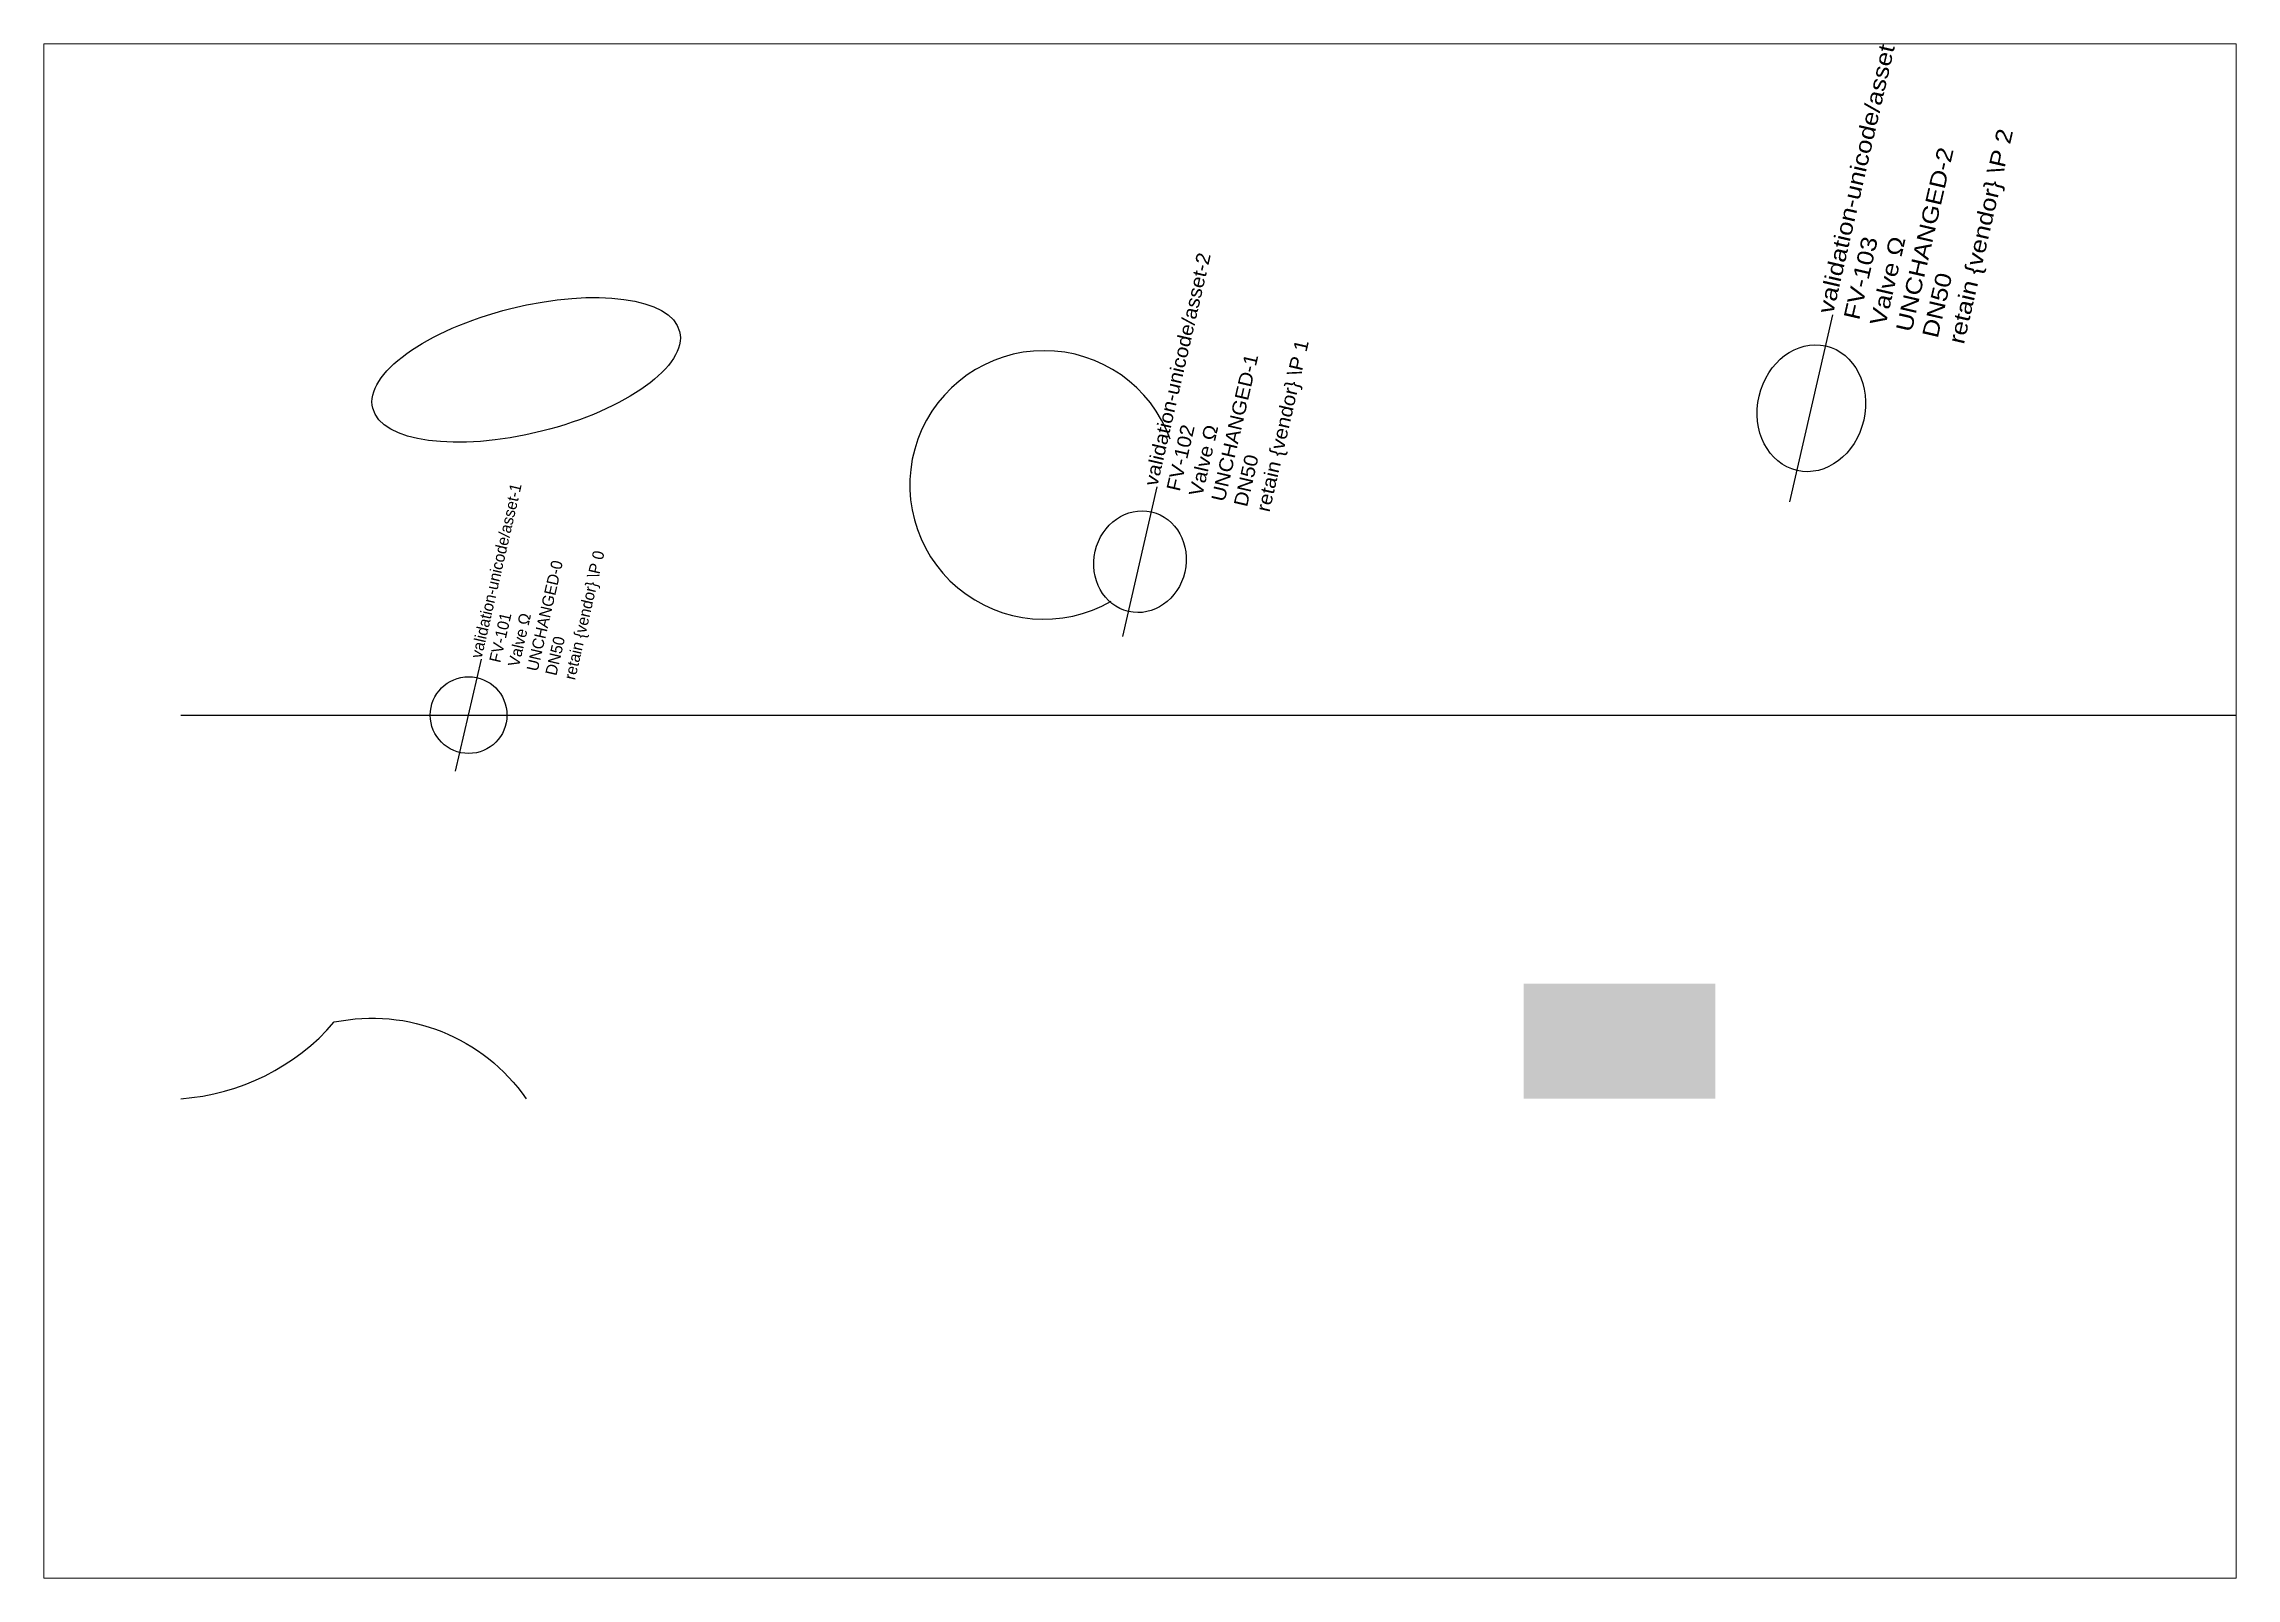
# Paper-space layout 'Qualification sheet' of a CAD drawing. Header units: metres. Extents: x 15 to 115, y 5 to 75.
# The model-space entities are those that its viewports show. They can reach past a viewport. Long polylines and large blocks are cut down to what shows.
import ezdxf

# ---------------------------------------------------------------- set-up
doc = ezdxf.new("R2010")
doc.units = ezdxf.units.M
doc.layers.add('LABEL', color=2, linetype='Continuous')
doc.layers.add('PIPE', color=3, linetype='Continuous')

# ---------------------------------------------------------------- blocks, each defined once
blk = doc.blocks.new('ASSET')
blk.add_line((-3, 0), (3, 0))
blk.add_circle((0, 0), 2)
at = {"layer": 'LABEL'}
for tag, p in [('ICT_ID', (3, 0)), ('TAG', (3, -1)), ('MODEL', (3, -2)), ('SERIAL', (3, -3)), ('SIZE', (3, -4)), ('VENDOR_PRIVATE', (3, -5))]:
    blk.add_attdef(tag, p, '', height=0.6, dxfattribs=at)

msp = doc.modelspace()

# ---------------------------------------------------------------- hatches: boundary and pattern name
msp.add_hatch(color=5).paths.add_polyline_path([(70, 0), (80, 0), (80, 6), (70, 6)])

# ---------------------------------------------------------------- linework, layer by layer
msp.add_lwpolyline([(0, 0, 0.2), (8, 4, -0.3), (18, 0)], format="xyb")
msp.add_arc((45, 32), 7, 20, 300)
msp.add_ellipse((18, 38), major_axis=(8, 2), ratio=0.4)
at = {"layer": 'PIPE'}
msp.add_line((0, 20), (110, 20), dxfattribs=at)

# ---------------------------------------------------------------- block references
at = {"layer": 'PIPE', "rotation": 77}
for p, xscale, yscale, values in [((85, 36), 1.6666666666666665, 1.4, {'ICT_ID': 'validation-unicode/asset-3', 'TAG': 'FV-103', 'MODEL': 'Valve Ω', 'SERIAL': 'UNCHANGED-2', 'SIZE': 'DN50', 'VENDOR_PRIVATE': 'retain {vendor} \\P 2'}), ((50, 28), 1.3333333333333333, 1.2, {'ICT_ID': 'validation-unicode/asset-2', 'TAG': 'FV-102', 'MODEL': 'Valve Ω', 'SERIAL': 'UNCHANGED-1', 'SIZE': 'DN50', 'VENDOR_PRIVATE': 'retain {vendor} \\P 1'})]:
    msp.add_blockref('ASSET', p, dxfattribs=dict(at, xscale=xscale, yscale=yscale)).add_auto_attribs(values)
msp.add_blockref('ASSET', (15, 20), dxfattribs=at).add_auto_attribs({'ICT_ID': 'validation-unicode/asset-1', 'TAG': 'FV-101', 'MODEL': 'Valve Ω', 'SERIAL': 'UNCHANGED-0', 'SIZE': 'DN50', 'VENDOR_PRIVATE': 'retain {vendor} \\P 0'})

psp = doc.layouts.new('Qualification sheet')

# ---------------------------------------------------------------- viewports
at = {"layer": 'VIEWPORTS'}
psp.add_viewport(center=(65, 40), size=(100, 70), view_center_point=(50, 15), view_height=80, dxfattribs=at)

doc.saveas('drawing.dxf')
